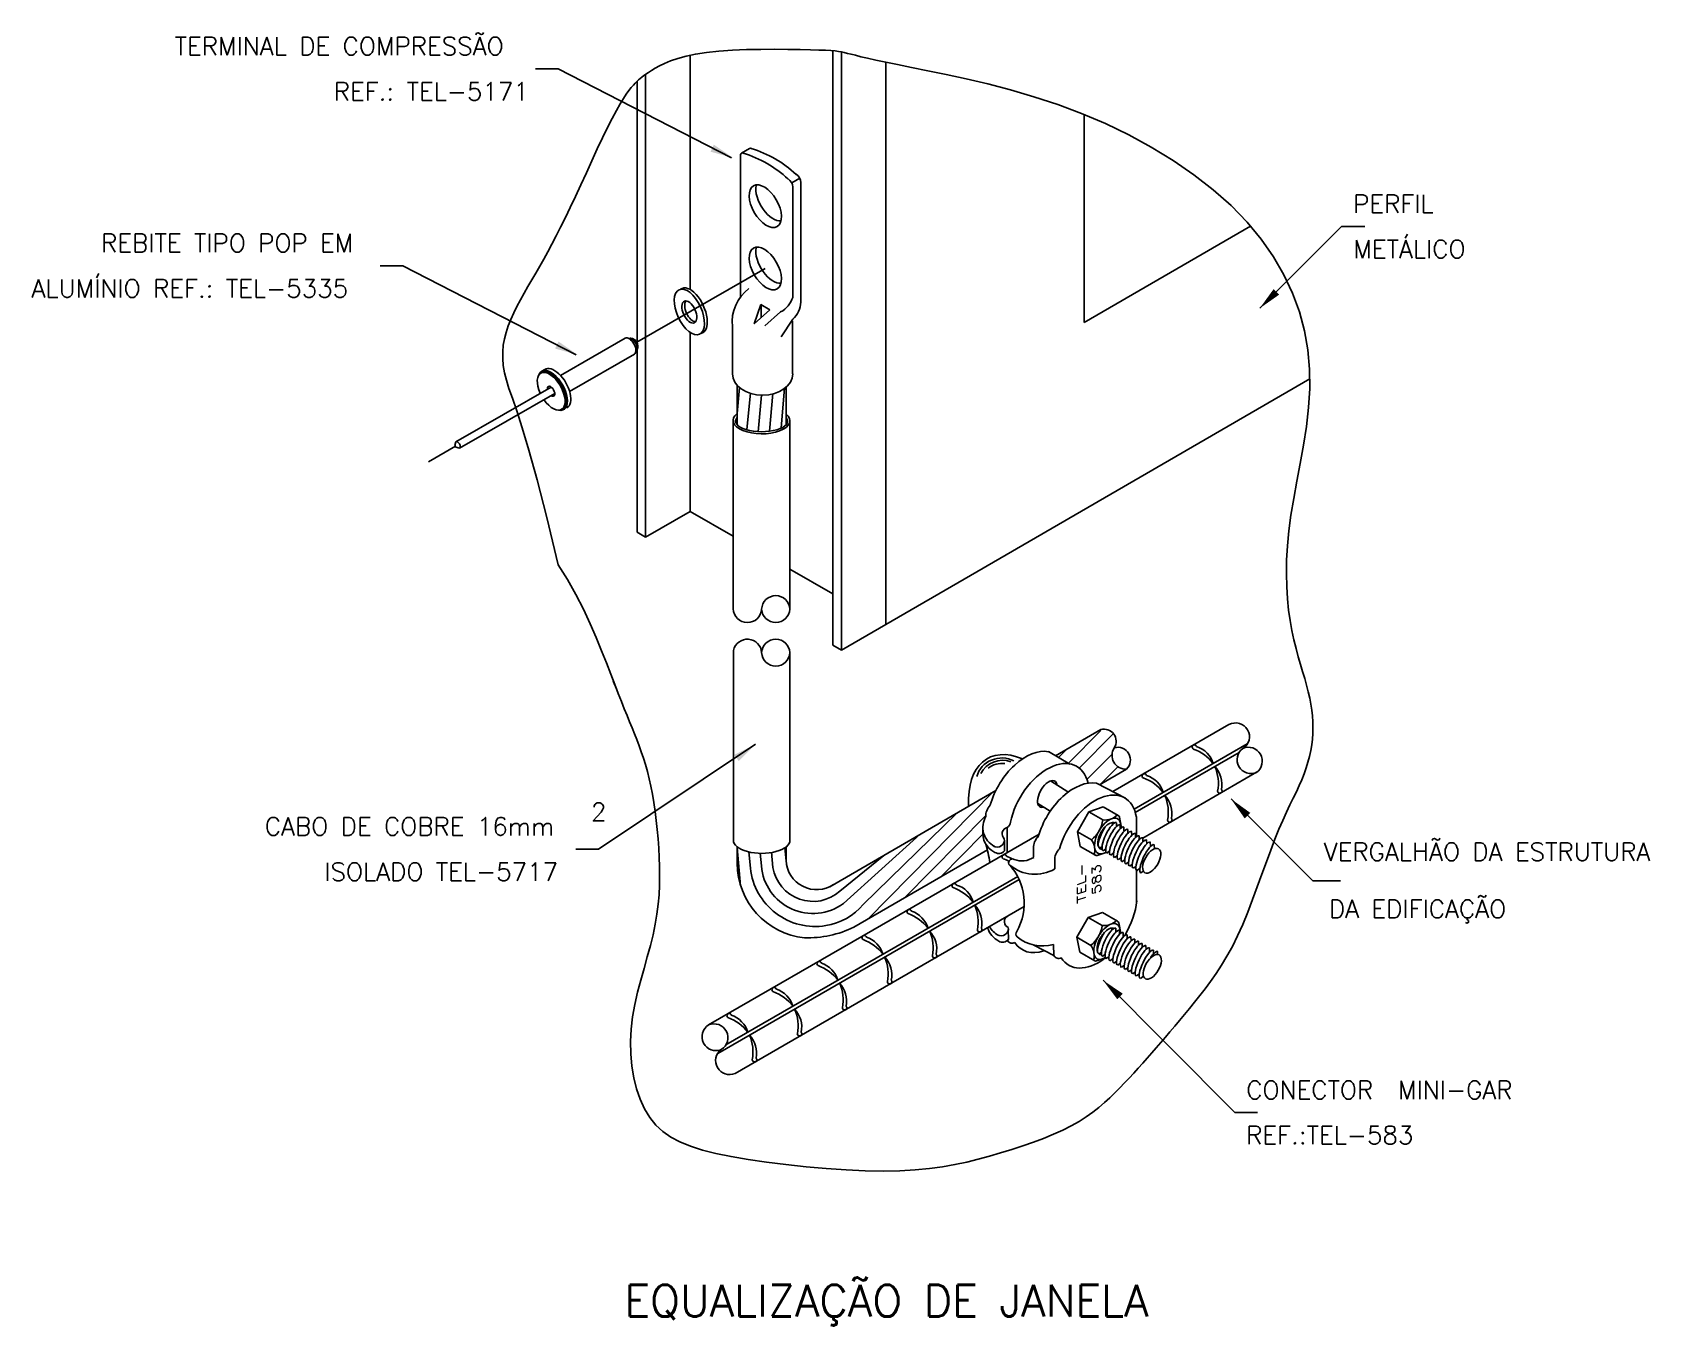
# Model space of a CAD drawing. Header units: millimetres. Extents: x -4817.4 to -4799.5, y -4697.5 to -4683.2.
import ezdxf
from ezdxf.enums import TextEntityAlignment as Align

# ---------------------------------------------------------------- set-up
doc = ezdxf.new("R2010")
doc.units = ezdxf.units.MM
doc.header["$LTSCALE"] = 10
doc.linetypes.add('DASHDOT2', pattern=[0.5, 0.25, -0.125, 0, -0.125])
doc.layers.add('Termotécnica', color=7, linetype='Continuous')
doc.styles.add('140CL', font='romans.shx', dxfattribs={"height": 3.5})
doc.styles.add('r140', font='romans.shx')
doc.styles.add('r80', font='romans.shx')

msp = doc.modelspace()

# ---------------------------------------------------------------- linework, layer by layer
at = {"layer": 'Termotécnica', "color": 3}
for p, q in [((-4808.563, -4690.008), (-4808.563, -4683.422)), ((-4808.469, -4690.062), (-4808.469, -4683.433)), ((-4810.144, -4686.068), (-4810.144, -4683.473)), ((-4807.976, -4689.778), (-4807.976, -4683.549)), ((-4810.731, -4686.649), (-4810.731, -4683.761)), ((-4810.637, -4686.595), (-4810.637, -4683.684)), ((-4805.782, -4686.433), (-4805.782, -4684.128)), ((-4805.782, -4686.433), (-4803.94, -4685.365)), ((-4810.731, -4686.656), (-4810.731, -4686.649)), ((-4810.637, -4688.81), (-4810.637, -4686.595)), ((-4810.144, -4688.526), (-4810.144, -4686.541)), ((-4810.731, -4688.756), (-4810.731, -4686.73)), ((-4807.04, -4689.235), (-4803.283, -4687.056)), ((-4809.667, -4689.603), (-4809.667, -4687.517)), ((-4809.038, -4689.607), (-4809.038, -4687.521)), ((-4810.144, -4688.526), (-4810.637, -4688.81)), ((-4809.667, -4688.801), (-4810.144, -4688.526)), ((-4810.637, -4688.81), (-4810.731, -4688.756)), ((-4808.563, -4689.439), (-4809.038, -4689.164)), ((-4807.976, -4689.778), (-4807.04, -4689.235)), ((-4807.976, -4689.778), (-4808.469, -4690.062)), ((-4809.664, -4690.064), (-4809.664, -4692.168)), ((-4808.469, -4690.062), (-4808.563, -4690.008)), ((-4809.038, -4690.09), (-4809.038, -4692.168)), ((-4805.939, -4691.323), (-4806.176, -4691.186)), ((-4805.321, -4691.703), (-4805.644, -4691.535)), ((-4806.632, -4692.026), (-4806.632, -4692.304)), ((-4805.202, -4691.911), (-4805.202, -4692.129)), ((-4806.664, -4692.174), (-4806.663, -4692.284)), ((-4806.34, -4692.253), (-4806.34, -4692.356)), ((-4806.105, -4692.389), (-4806.105, -4692.485)), ((-4805.499, -4692.289), (-4805.505, -4692.291)), ((-4805.201, -4692.497), (-4805.199, -4692.85)), ((-4806.62, -4693.157), (-4806.619, -4693.266)), ((-4806.116, -4693.444), (-4806.338, -4693.328)), ((-4806.121, -4693.321), (-4806.116, -4693.444)), ((-4805.506, -4693.458), (-4805.512, -4693.46))]:
    msp.add_line(p, q, dxfattribs=at)
at = {"layer": 'Termotécnica', "color": 2, "ltscale": 1.6}
for p, q in [((-4811.605, -4683.623), (-4811.855, -4683.623)), ((-4809.686, -4684.609), (-4811.605, -4683.623)), ((-4809.573, -4684.555), (-4809.487, -4684.504)), ((-4809.586, -4686.151), (-4809.586, -4684.575)), ((-4809.019, -4684.885), (-4808.93, -4684.833)), ((-4808.918, -4684.882), (-4808.918, -4686.206)), ((-4809.007, -4684.933), (-4809.007, -4686.154)), ((-4803.836, -4686.275), (-4802.93, -4685.369)), ((-4802.93, -4685.369), (-4802.671, -4685.369)), ((-4813.326, -4685.804), (-4813.576, -4685.804)), ((-4811.406, -4686.791), (-4813.326, -4685.804)), ((-4809.359, -4686.233), (-4809.435, -4686.446)), ((-4809.259, -4686.291), (-4809.435, -4686.446)), ((-4809.259, -4686.291), (-4809.359, -4686.233)), ((-4809.141, -4686.316), (-4809.317, -4686.47)), ((-4809.005, -4686.396), (-4809.135, -4686.591)), ((-4809.42, -4691.104), (-4811.158, -4692.265)), ((-4804.154, -4691.71), (-4803.248, -4692.616)), ((-4811.158, -4692.265), (-4811.408, -4692.265)), ((-4803.248, -4692.616), (-4802.94, -4692.616)), ((-4805.571, -4693.719), (-4804.111, -4695.184)), ((-4804.111, -4695.184), (-4803.861, -4695.184))]:
    msp.add_line(p, q, dxfattribs=at)
at = {"layer": 'Termotécnica', "color": 1, "linetype": 'DASHDOT2'}
for p, q in [((-4810.734, -4686.65), (-4809.311, -4685.834)), ((-4813.04, -4687.974), (-4812.743, -4687.803))]:
    msp.add_line(p, q, dxfattribs=at)
at = {"layer": 'Termotécnica', "color": 1}
for p, q in [((-4809.358, -4686.234), (-4809.358, -4686.379)), ((-4809.596, -4687.153), (-4809.623, -4687.442)), ((-4809.476, -4687.211), (-4809.514, -4687.62)), ((-4809.227, -4687.219), (-4809.266, -4687.637)), ((-4809.097, -4687.16), (-4809.137, -4687.599)), ((-4809.354, -4687.238), (-4809.391, -4687.643)), ((-4810.96, -4690.492), (-4810.994, -4690.406)), ((-4805.954, -4691.314), (-4805.596, -4690.95)), ((-4805.835, -4691.369), (-4805.457, -4690.985)), ((-4806.065, -4691.251), (-4805.98, -4691.165)), ((-4805.75, -4691.496), (-4805.468, -4691.21)), ((-4805.601, -4691.548), (-4805.408, -4691.353)), ((-4808.175, -4693.041), (-4806.788, -4691.633)), ((-4808.228, -4692.879), (-4807.187, -4691.865)), ((-4807.771, -4692.807), (-4806.874, -4691.897)), ((-4808.444, -4692.868), (-4807.596, -4692.102)), ((-4807.367, -4692.572), (-4806.903, -4692.101)), ((-4809.584, -4692.671), (-4809.623, -4692.247)), ((-4809.476, -4692.478), (-4809.493, -4692.297)), ((-4809.354, -4692.451), (-4809.367, -4692.312)), ((-4809.227, -4692.47), (-4809.243, -4692.301)), ((-4809.081, -4692.398), (-4809.095, -4692.249)), ((-4808.484, -4692.733), (-4808, -4692.336))]:
    msp.add_line(p, q, dxfattribs=at)
at = {"layer": 'Termotécnica', "color": 2}
for p, q in [((-4809.675, -4687), (-4809.675, -4686.476)), ((-4809.008, -4687), (-4809.008, -4686.418)), ((-4811.58, -4687.018), (-4810.862, -4686.606)), ((-4810.824, -4686.608), (-4810.824, -4686.608)), ((-4811.478, -4687.195), (-4810.76, -4686.783)), ((-4811.787, -4686.973), (-4811.754, -4686.954)), ((-4811.682, -4687.147), (-4812.737, -4687.753)), ((-4811.641, -4687.218), (-4812.696, -4687.824)), ((-4809.623, -4687.565), (-4809.623, -4687.126)), ((-4809.08, -4687.565), (-4809.08, -4687.149)), ((-4812.748, -4687.795), (-4812.737, -4687.753)), ((-4812.738, -4687.812), (-4812.748, -4687.795)), ((-4812.738, -4687.812), (-4812.696, -4687.824)), ((-4806.097, -4691.232), (-4805.596, -4690.942)), ((-4805.463, -4691.629), (-4804.177, -4690.887)), ((-4805.226, -4691.824), (-4803.974, -4691.101)), ((-4804.936, -4691.699), (-4804.065, -4691.197)), ((-4805.962, -4691.632), (-4806.154, -4691.511)), ((-4805.609, -4691.553), (-4805.311, -4691.38)), ((-4805.13, -4692.143), (-4803.871, -4691.415)), ((-4808.596, -4692.682), (-4806.757, -4691.616)), ((-4806.158, -4691.847), (-4806.293, -4691.762)), ((-4805.728, -4691.854), (-4805.855, -4692.073)), ((-4805.57, -4691.799), (-4805.728, -4691.854)), ((-4805.573, -4691.943), (-4805.728, -4691.854)), ((-4805.403, -4691.895), (-4805.57, -4691.799)), ((-4805.214, -4691.86), (-4804.936, -4691.699)), ((-4805.465, -4691.971), (-4805.465, -4691.992)), ((-4805.424, -4691.973), (-4805.423, -4692.016)), ((-4805.368, -4692.029), (-4805.39, -4691.912)), ((-4805.382, -4691.997), (-4805.382, -4692.04)), ((-4805.34, -4692.021), (-4805.34, -4692.064)), ((-4805.296, -4692.047), (-4805.296, -4692.091)), ((-4808.12, -4693.163), (-4806.278, -4692.1)), ((-4805.698, -4692.163), (-4805.855, -4692.073)), ((-4805.823, -4692.238), (-4805.855, -4692.073)), ((-4805.255, -4692.07), (-4805.254, -4692.113)), ((-4805.213, -4692.094), (-4805.212, -4692.138)), ((-4805.171, -4692.118), (-4805.17, -4692.162)), ((-4805.13, -4692.142), (-4805.129, -4692.185)), ((-4805.089, -4692.166), (-4805.088, -4692.209)), ((-4805.048, -4692.19), (-4805.047, -4692.233)), ((-4805.004, -4692.218), (-4805.003, -4692.261)), ((-4809.623, -4692.24), (-4809.623, -4692.423)), ((-4809.08, -4692.24), (-4809.08, -4692.389)), ((-4808.331, -4693.132), (-4806.852, -4692.274)), ((-4805.656, -4692.334), (-4805.823, -4692.238)), ((-4805.537, -4692.302), (-4805.635, -4692.336)), ((-4805.609, -4692.259), (-4805.582, -4692.238)), ((-4805.57, -4692.285), (-4805.54, -4692.262)), ((-4805.528, -4692.309), (-4805.498, -4692.286)), ((-4805.486, -4692.333), (-4805.459, -4692.312)), ((-4805.442, -4692.359), (-4805.415, -4692.338)), ((-4805.401, -4692.382), (-4805.373, -4692.361)), ((-4805.359, -4692.406), (-4805.332, -4692.385)), ((-4805.317, -4692.43), (-4805.29, -4692.409)), ((-4809.747, -4694.435), (-4806.516, -4692.569)), ((-4805.276, -4692.454), (-4805.249, -4692.433)), ((-4805.235, -4692.477), (-4805.207, -4692.457)), ((-4805.194, -4692.502), (-4805.167, -4692.481)), ((-4805.15, -4692.529), (-4805.123, -4692.508)), ((-4809.838, -4694.53), (-4806.5, -4692.602)), ((-4807.826, -4693.7), (-4806.443, -4692.901)), ((-4805.735, -4693.023), (-4805.862, -4693.242)), ((-4805.577, -4692.968), (-4805.735, -4693.023)), ((-4805.58, -4693.112), (-4805.735, -4693.023)), ((-4805.41, -4693.064), (-4805.577, -4692.968)), ((-4805.375, -4693.198), (-4805.398, -4693.081)), ((-4808.12, -4693.163), (-4809.939, -4694.213)), ((-4805.706, -4693.332), (-4805.862, -4693.242)), ((-4805.83, -4693.407), (-4805.862, -4693.242)), ((-4805.473, -4693.14), (-4805.472, -4693.161)), ((-4805.473, -4693.14), (-4805.472, -4693.161)), ((-4805.431, -4693.142), (-4805.431, -4693.185)), ((-4805.389, -4693.166), (-4805.389, -4693.209)), ((-4805.348, -4693.19), (-4805.347, -4693.233)), ((-4805.303, -4693.216), (-4805.303, -4693.26)), ((-4805.262, -4693.239), (-4805.261, -4693.282)), ((-4805.22, -4693.263), (-4805.22, -4693.307)), ((-4805.178, -4693.287), (-4805.178, -4693.331)), ((-4805.663, -4693.503), (-4805.83, -4693.407)), ((-4805.544, -4693.471), (-4805.642, -4693.505)), ((-4805.616, -4693.428), (-4805.589, -4693.407)), ((-4805.616, -4693.428), (-4805.589, -4693.407)), ((-4805.577, -4693.454), (-4805.547, -4693.431)), ((-4805.535, -4693.478), (-4805.505, -4693.455)), ((-4805.494, -4693.502), (-4805.466, -4693.481)), ((-4805.137, -4693.311), (-4805.137, -4693.354)), ((-4805.096, -4693.335), (-4805.095, -4693.378)), ((-4805.055, -4693.359), (-4805.055, -4693.402)), ((-4805.013, -4693.385), (-4805.013, -4693.429)), ((-4804.967, -4693.401), (-4804.969, -4693.432)), ((-4805.449, -4693.528), (-4805.422, -4693.507)), ((-4805.408, -4693.551), (-4805.381, -4693.53)), ((-4805.366, -4693.575), (-4805.339, -4693.554)), ((-4805.324, -4693.599), (-4805.297, -4693.578)), ((-4805.283, -4693.623), (-4805.256, -4693.602)), ((-4805.242, -4693.646), (-4805.215, -4693.626)), ((-4805.201, -4693.671), (-4805.174, -4693.65)), ((-4807.826, -4693.7), (-4809.645, -4694.75)), ((-4805.158, -4693.7), (-4805.123, -4693.674))]:
    msp.add_line(p, q, dxfattribs=at)
at = {"layer": 'Termotécnica', "color": 1}
msp.add_lwpolyline([(-4811.604, -4689.117), (-4811.731, -4688.593), (-4811.838, -4688.175), (-4811.929, -4687.848), (-4812.003, -4687.598), (-4812.064, -4687.41), (-4812.112, -4687.269), (-4812.15, -4687.162), (-4812.178, -4687.073), (-4812.199, -4686.99), (-4812.212, -4686.91), (-4812.218, -4686.833), (-4812.218, -4686.758), (-4812.212, -4686.685), (-4812.199, -4686.613), (-4812.181, -4686.542), (-4812.158, -4686.471), (-4812.13, -4686.399), (-4812.097, -4686.327), (-4812.061, -4686.255), (-4812.023, -4686.182), (-4811.981, -4686.109), (-4811.939, -4686.035), (-4811.895, -4685.96), (-4811.851, -4685.885), (-4811.807, -4685.808), (-4811.763, -4685.73), (-4811.719, -4685.649), (-4811.673, -4685.563), (-4811.626, -4685.473), (-4811.577, -4685.376), (-4811.525, -4685.271), (-4811.471, -4685.157), (-4811.413, -4685.035), (-4811.354, -4684.906), (-4811.292, -4684.773), (-4811.231, -4684.64), (-4811.171, -4684.51), (-4811.112, -4684.387), (-4811.057, -4684.272), (-4811.006, -4684.171), (-4810.96, -4684.084), (-4810.919, -4684.011), (-4810.883, -4683.951), (-4810.85, -4683.902), (-4810.821, -4683.862), (-4810.795, -4683.83), (-4810.772, -4683.804), (-4810.752, -4683.782), (-4810.733, -4683.763), (-4810.715, -4683.745), (-4810.697, -4683.729), (-4810.678, -4683.714), (-4810.657, -4683.698), (-4810.633, -4683.681), (-4810.604, -4683.662), (-4810.57, -4683.641), (-4810.53, -4683.617), (-4810.483, -4683.59), (-4810.426, -4683.563), (-4810.359, -4683.535), (-4810.281, -4683.508), (-4810.189, -4683.482), (-4810.084, -4683.46), (-4809.962, -4683.441), (-4809.825, -4683.427), (-4809.676, -4683.417), (-4809.52, -4683.41), (-4809.362, -4683.407), (-4809.207, -4683.406), (-4809.06, -4683.407), (-4808.926, -4683.409), (-4808.811, -4683.412), (-4808.717, -4683.414), (-4808.643, -4683.417), (-4808.585, -4683.421), (-4808.538, -4683.424), (-4808.501, -4683.429), (-4808.468, -4683.435), (-4808.436, -4683.442), (-4808.402, -4683.451), (-4808.362, -4683.461), (-4808.313, -4683.473), (-4808.253, -4683.488), (-4808.178, -4683.505), (-4808.088, -4683.525), (-4807.978, -4683.549), (-4807.847, -4683.576), (-4807.692, -4683.608), (-4807.512, -4683.644), (-4807.308, -4683.686), (-4807.085, -4683.734), (-4806.847, -4683.79), (-4806.596, -4683.856), (-4806.337, -4683.931), (-4806.073, -4684.018), (-4805.808, -4684.117), (-4805.545, -4684.229), (-4805.287, -4684.354), (-4805.037, -4684.491), (-4804.796, -4684.639), (-4804.567, -4684.796), (-4804.352, -4684.963), (-4804.154, -4685.138), (-4803.976, -4685.321), (-4803.819, -4685.51), (-4803.683, -4685.705), (-4803.568, -4685.905), (-4803.473, -4686.108), (-4803.397, -4686.316), (-4803.341, -4686.525), (-4803.304, -4686.737), (-4803.284, -4686.95), (-4803.282, -4687.162), (-4803.295, -4687.374), (-4803.319, -4687.584), (-4803.35, -4687.791), (-4803.387, -4687.993), (-4803.424, -4688.191), (-4803.46, -4688.382), (-4803.491, -4688.566), (-4803.514, -4688.741), (-4803.53, -4688.908), (-4803.539, -4689.066), (-4803.541, -4689.216), (-4803.537, -4689.358), (-4803.529, -4689.492), (-4803.516, -4689.618), (-4803.499, -4689.735), (-4803.48, -4689.845), (-4803.458, -4689.947), (-4803.434, -4690.043), (-4803.41, -4690.134), (-4803.385, -4690.219), (-4803.361, -4690.299), (-4803.338, -4690.376), (-4803.317, -4690.45), (-4803.299, -4690.522), (-4803.283, -4690.592), (-4803.271, -4690.66), (-4803.26, -4690.726), (-4803.253, -4690.791), (-4803.249, -4690.856), (-4803.247, -4690.92), (-4803.249, -4690.984), (-4803.253, -4691.047), (-4803.261, -4691.111), (-4803.272, -4691.175), (-4803.285, -4691.239), (-4803.302, -4691.303), (-4803.322, -4691.367), (-4803.344, -4691.432), (-4803.37, -4691.497), (-4803.399, -4691.562), (-4803.43, -4691.63), (-4803.465, -4691.701), (-4803.501, -4691.776), (-4803.54, -4691.858), (-4803.581, -4691.947), (-4803.624, -4692.046), (-4803.669, -4692.155), (-4803.715, -4692.276), (-4803.763, -4692.406), (-4803.812, -4692.543), (-4803.863, -4692.683), (-4803.915, -4692.824), (-4803.969, -4692.964), (-4804.024, -4693.099), (-4804.081, -4693.226), (-4804.139, -4693.344), (-4804.199, -4693.452), (-4804.259, -4693.553), (-4804.32, -4693.645), (-4804.38, -4693.732), (-4804.44, -4693.812), (-4804.5, -4693.889), (-4804.558, -4693.961), (-4804.615, -4694.031), (-4804.67, -4694.099), (-4804.724, -4694.164), (-4804.778, -4694.228), (-4804.83, -4694.289), (-4804.881, -4694.35), (-4804.932, -4694.409), (-4804.982, -4694.466), (-4805.032, -4694.524), (-4805.082, -4694.58), (-4805.131, -4694.636), (-4805.181, -4694.692), (-4805.231, -4694.747), (-4805.282, -4694.802), (-4805.334, -4694.856), (-4805.386, -4694.911), (-4805.44, -4694.965), (-4805.496, -4695.02), (-4805.554, -4695.074), (-4805.617, -4695.127), (-4805.684, -4695.18), (-4805.757, -4695.231), (-4805.837, -4695.282), (-4805.924, -4695.331), (-4806.018, -4695.379), (-4806.121, -4695.425), (-4806.229, -4695.47), (-4806.343, -4695.512), (-4806.461, -4695.554), (-4806.582, -4695.593), (-4806.705, -4695.631), (-4806.829, -4695.667), (-4806.953, -4695.7), (-4807.08, -4695.732), (-4807.211, -4695.76), (-4807.348, -4695.784), (-4807.494, -4695.804), (-4807.651, -4695.819), (-4807.82, -4695.829), (-4808.004, -4695.832), (-4808.205, -4695.829), (-4808.417, -4695.819), (-4808.637, -4695.804), (-4808.86, -4695.785), (-4809.082, -4695.761), (-4809.297, -4695.733), (-4809.501, -4695.703), (-4809.689, -4695.671), (-4809.858, -4695.636), (-4810.008, -4695.599), (-4810.14, -4695.558), (-4810.256, -4695.51), (-4810.358, -4695.456), (-4810.447, -4695.394), (-4810.523, -4695.322), (-4810.59, -4695.238), (-4810.648, -4695.143), (-4810.697, -4695.037), (-4810.737, -4694.921), (-4810.767, -4694.798), (-4810.789, -4694.669), (-4810.801, -4694.535), (-4810.804, -4694.398), (-4810.796, -4694.26), (-4810.78, -4694.123), (-4810.755, -4693.986), (-4810.725, -4693.851), (-4810.69, -4693.718), (-4810.654, -4693.587), (-4810.618, -4693.459), (-4810.584, -4693.334), (-4810.554, -4693.214), (-4810.53, -4693.098), (-4810.511, -4692.986), (-4810.497, -4692.877), (-4810.488, -4692.771), (-4810.482, -4692.666), (-4810.481, -4692.563), (-4810.482, -4692.46), (-4810.485, -4692.357), (-4810.491, -4692.254), (-4810.498, -4692.151), (-4810.507, -4692.048), (-4810.518, -4691.947), (-4810.531, -4691.848), (-4810.545, -4691.751), (-4810.561, -4691.658), (-4810.578, -4691.57), (-4810.597, -4691.486), (-4810.617, -4691.406), (-4810.639, -4691.33), (-4810.661, -4691.257), (-4810.685, -4691.187), (-4810.709, -4691.12), (-4810.734, -4691.053), (-4810.76, -4690.988), (-4810.786, -4690.922), (-4810.813, -4690.856), (-4810.841, -4690.786), (-4810.872, -4690.711), (-4810.904, -4690.63), (-4810.94, -4690.541), (-4810.979, -4690.441), (-4811.023, -4690.329), (-4811.07, -4690.204), (-4811.124, -4690.068), (-4811.183, -4689.922), (-4811.25, -4689.769), (-4811.324, -4689.609), (-4811.408, -4689.446), (-4811.501, -4689.281), (-4811.604, -4689.117)], dxfattribs=at)
at = {"layer": 'Termotécnica', "color": 2, "ltscale": 1.6}
for centre, radius, start, end in [((-4809.477, -4684.533), 0.0299, 67.0065, 109.3805), ((-4809.834, -4685.715), 1.264, 46.94, 73.06), ((-4809.923, -4685.766), 1.264, 46.94, 73.06), ((-4809.269, -4686.074), 0.273, 297.8728, 342.963), ((-4809.191, -4686.197), 0.273, 312.9532, 358.0435)]:
    msp.add_arc(centre, radius, start, end, dxfattribs=at)
at = {"layer": 'Termotécnica', "color": 2}
for centre, radius, start, end in [((-4809.565, -4684.575), 0.021, 60, 180), ((-4809.112, -4684.933), 0.105, 0, 60), ((-4809.023, -4684.882), 0.105, 360, 60), ((-4809.213, -4686.428), 0.465, 126.8131, 186.0154), ((-4810.809, -4686.693), 0.0865, 334.6937, 84.3889), ((-4809.195, -4689.599), 0.157, 182.7796, 357.2204), ((-4809.195, -4690.097), 0.157, 2.7796, 177.2204), ((-4805.56, -4691.071), 0.134, 327.4927, 105.4475), ((-4804.103, -4691.021), 0.153, 301.3054, 118.6946), ((-4805.32, -4691.228), 0.152, 146.1124, 273.7076), ((-4804.559, -4691.136), 0.0248, 16.0461, 236.6257), ((-4804.729, -4691.603), 0.473, 36.7868, 70.623), ((-4804.62, -4691.396), 0.28, 15.8438, 72.2469), ((-4803.933, -4691.275), 0.154, 126.2448, 293.7552), ((-4805.113, -4691.456), 0.0248, 16.0461, 236.6257), ((-4805.283, -4691.923), 0.473, 36.7868, 70.623), ((-4805.174, -4691.716), 0.28, 15.8438, 72.2469), ((-4804.767, -4691.537), 0.473, 349.377, 23.2132), ((-4804.557, -4691.553), 0.302, 349.9094, 42), ((-4805.111, -4691.873), 0.302, 349.9094, 42), ((-4805.321, -4691.857), 0.473, 349.377, 23.2132), ((-4804.278, -4691.623), 0.0248, 183.3743, 43.9539), ((-4805.908, -4691.896), 0.338, 307.9752, 352.0031), ((-4805.552, -4691.748), 0.196, 263.8935, 314.4182), ((-4805.415, -4691.917), 0.0254, 10.8835, 60), ((-4804.832, -4691.943), 0.0248, 183.3743, 43.9539), ((-4805.858, -4692.278), 0.196, 345.499, 36.1892), ((-4808.742, -4692.376), 0.339, 182.2437, 303.5163), ((-4806.664, -4692.352), 0.0248, 16.0461, 236.6257), ((-4806.834, -4692.818), 0.473, 62.1926, 70.623), ((-4806.726, -4692.612), 0.28, 57.8325, 72.2469), ((-4805.644, -4692.312), 0.0254, 240, 289.1154), ((-4808.788, -4692.419), 0.835, 180.2417, 263.9581), ((-4807.218, -4692.672), 0.0248, 16.0461, 236.6257), ((-4807.388, -4693.138), 0.473, 36.7868, 70.623), ((-4807.255, -4692.908), 0.251, 12.1762, 75.9145), ((-4807.717, -4692.959), 0.0248, 16.0461, 236.6257), ((-4807.199, -4693.083), 0.286, 348.3834, 43.5259), ((-4807.426, -4693.072), 0.473, 349.377, 23.2132), ((-4807.887, -4693.426), 0.473, 36.7868, 70.623), ((-4807.792, -4693.233), 0.298, 17.6433, 70.4474), ((-4805.915, -4693.065), 0.338, 307.9752, 352.0031), ((-4805.559, -4692.917), 0.196, 263.8935, 314.4182), ((-4805.423, -4693.086), 0.0254, 10.8835, 60), ((-4808.847, -4692.063), 1.186, 268.6171, 295.7823), ((-4808.215, -4693.247), 0.0248, 16.0461, 236.6257), ((-4808.386, -4693.714), 0.473, 36.7868, 70.623), ((-4808.291, -4693.521), 0.298, 17.6433, 70.4474), ((-4807.925, -4693.36), 0.473, 349.377, 23.2132), ((-4807.708, -4693.374), 0.295, 349.2618, 42.6475), ((-4806.937, -4693.158), 0.0248, 183.3743, 43.9539), ((-4808.206, -4693.662), 0.295, 349.2618, 42.6475), ((-4808.424, -4693.648), 0.473, 349.377, 23.2132), ((-4807.436, -4693.446), 0.0248, 183.3743, 43.9539), ((-4805.865, -4693.447), 0.196, 345.499, 36.1892), ((-4808.714, -4693.535), 0.0248, 16.0461, 236.6257), ((-4808.884, -4694.002), 0.473, 36.7868, 70.623), ((-4808.79, -4693.809), 0.298, 17.6433, 70.4474), ((-4805.651, -4693.481), 0.0254, 240, 289.1154), ((-4809.213, -4693.823), 0.0248, 16.0461, 236.6257), ((-4809.383, -4694.29), 0.473, 36.7868, 70.623), ((-4809.288, -4694.097), 0.298, 17.6433, 70.4474), ((-4808.705, -4693.95), 0.295, 349.2618, 42.6475), ((-4808.922, -4693.936), 0.473, 349.377, 23.2132), ((-4807.934, -4693.734), 0.0248, 183.3743, 43.9539), ((-4808.433, -4694.022), 0.0248, 183.3743, 43.9539), ((-4809.879, -4694.355), 0.154, 301.6781, 113.0779), ((-4809.711, -4694.111), 0.0248, 16.0461, 236.6257), ((-4809.882, -4694.578), 0.473, 36.7868, 70.623), ((-4809.787, -4694.385), 0.298, 17.6433, 70.4474), ((-4809.203, -4694.238), 0.295, 349.2618, 42.6475), ((-4809.421, -4694.224), 0.473, 349.377, 23.2132), ((-4809.702, -4694.525), 0.295, 349.2618, 42.6475), ((-4809.92, -4694.512), 0.473, 349.377, 23.2132), ((-4808.932, -4694.31), 0.0248, 183.3743, 43.9539), ((-4809.707, -4694.609), 0.154, 126.2448, 293.7552), ((-4809.43, -4694.598), 0.0248, 183.3743, 43.9539)]:
    msp.add_arc(centre, radius, start, end, dxfattribs=at)
at = {"layer": 'Termotécnica', "color": 3}
for centre, radius, start, end in [((-4809.195, -4689.615), 0.157, 2.7796, 177.2204), ((-4809.509, -4689.598), 0.158, 181.8559, 356.5971), ((-4809.509, -4690.099), 0.158, 3.4029, 167.2118), ((-4809.195, -4690.082), 0.157, 182.7796, 357.2204), ((-4806.663, -4692.087), 0.24, 171.82, 243.8627), ((-4806.663, -4692.025), 0.239, 149.4993, 241.9649), ((-4806.616, -4692.096), 0.0726, 103.2019, 228.1974), ((-4806.676, -4691.958), 0.0805, 303.0167, 352.1973), ((-4808.444, -4692.654), 1.637, 8.3601, 15.7367), ((-4806.742, -4692.165), 0.0786, 236.8199, 10.6126), ((-4806.726, -4692.234), 0.0801, 237.5263, 321.9527), ((-4806.574, -4692.418), 0.0436, 62.2153, 179.2121), ((-4806.469, -4692.161), 0.235, 248.8739, 303.5238), ((-4806.591, -4692.419), 0.0273, 176.6009, 241.1585), ((-4807.069, -4692.865), 0.626, 329.923, 43.3213), ((-4806.324, -4692.107), 0.437, 230.2316, 300.0515), ((-4806.619, -4693.007), 0.24, 209.1266, 241.8359), ((-4806.594, -4693.069), 0.0701, 124.4569, 247.2904), ((-4806.619, -4693.069), 0.24, 196.2328, 243.8627), ((-4806.698, -4693.148), 0.0786, 236.8199, 10.6126), ((-4806.683, -4693.217), 0.0801, 237.5263, 321.9527), ((-4806.577, -4693.248), 0.0602, 209.5644, 299.2586), ((-4806.49, -4693.206), 0.0455, 143.7261, 223.2491), ((-4806.243, -4692.901), 0.437, 230.2316, 286.2677), ((-4806.062, -4693.418), 0.0592, 206.067, 299.6769)]:
    msp.add_arc(centre, radius, start, end, dxfattribs=at)
at = {"layer": 'Termotécnica', "color": 1}
for centre, radius, start, end in [((-4805.409, -4691.279), 0.141, 314.0273, 105.7927), ((-4803.962, -4691.292), 0.154, 306.2448, 113.7552), ((-4806.693, -4691.545), 0.289, 62.245, 163.4649), ((-4806.683, -4691.556), 0.274, 70.5713, 152.3127), ((-4806.69, -4691.555), 0.239, 82.349, 129.5785), ((-4808.757, -4692.4), 0.723, 186.1748, 279.3449), ((-4808.783, -4692.406), 0.573, 184.535, 306.1705), ((-4808.782, -4692.394), 0.451, 189.637, 311.3232), ((-4808.745, -4692.448), 0.673, 278.999, 320.2516), ((-4809.858, -4694.344), 0.154, 121.6781, 293.0779)]:
    msp.add_arc(centre, radius, start, end, dxfattribs=at)
at = {"layer": 'Termotécnica', "color": 2, "ltscale": 1.6}
for centre in [(-4809.311, -4685.144), (-4809.311, -4685.834)]:
    msp.add_ellipse(centre, major_axis=(-0.131, 0.226), ratio=0.539103, dxfattribs=at)
for centre in [(-4809.239, -4685.071), (-4809.239, -4685.761)]:
    msp.add_ellipse(centre, major_axis=(-0.131, 0.226), ratio=0.531794, start_param=0.55568, end_param=2.924098, dxfattribs=at)
at = {"layer": 'Termotécnica', "color": 2}
for centre, major_axis, ratio in [((-4810.152, -4686.316), (0.113, -0.247), 0.500279), ((-4810.152, -4686.316), (-0.055, 0.12), 0.509483), ((-4805.032, -4692.395), (0.076, 0.132), 0.500279), ((-4805.026, -4693.57), (0.076, 0.132), 0.500279)]:
    msp.add_ellipse(centre, major_axis=major_axis, ratio=ratio, dxfattribs=at)
for centre, major_axis, ratio, start_param, end_param in [((-4810.121, -4686.302), (-0.113, 0.247), 0.500279, 3.016969, 6.410147), ((-4810.121, -4686.302), (-0.055, 0.12), 0.509483, 0.251769, 2.892139), ((-4810.811, -4686.695), (-0.0507, 0.0884), 0.509483, 3.141593, 6.283185), ((-4810.784, -4686.679), (-0.0406, 0.0707), 0.509483, 3.141593, 6.283185), ((-4811.682, -4687.194), (-0.115, 0.201), 0.509483, 1.745292, 7.678544), ((-4811.665, -4687.185), (-0.122, 0.212), 0.509483, 2.717596, 6.713621), ((-4811.627, -4687.163), (-0.122, 0.212), 0.509483, 3.101035, 6.326602), ((-4811.682, -4687.194), (-0.0304, 0.053), 0.509483, 2.298481, 7.126826), ((-4812.716, -4687.788), (-0.0203, 0.0353), 0.509483, 3.141593, 6.283185), ((-4806.36, -4692.153), (-0.487, 0.893), 0.564445, -0.620564, 0.868376), ((-4805.52, -4692.12), (0.11, 0.191), 0.500279, -0.848217, 3.871922), ((-4805.52, -4692.12), (0.083, 0.143), 0.500279, 0.054577, 3.421654), ((-4805.528, -4693.289), (0.11, 0.191), 0.500279, -0.848217, 3.871922), ((-4805.528, -4693.289), (0.083, 0.143), 0.500279, 0.054577, 3.421654)]:
    msp.add_ellipse(centre, major_axis=major_axis, ratio=ratio, start_param=start_param, end_param=end_param, dxfattribs=at)
at = {"layer": 'Termotécnica', "color": 1}
for centre, major_axis, ratio, start_param, end_param in [((-4811.671, -4687.188), (-0.117, 0.204), 0.509483, 2.955779, 6.509523), ((-4805.54, -4692.105), (0.074, 0.157), 0.279135, 1.113206, 2.629751), ((-4805.496, -4692.129), (0.074, 0.157), 0.281547, 0, 3.124318), ((-4805.456, -4692.154), (0.074, 0.157), 0.281547, 0, 3.124318), ((-4805.414, -4692.178), (0.074, 0.157), 0.281547, 0, 3.124318), ((-4805.37, -4692.204), (0.074, 0.157), 0.281547, 0, 3.124318), ((-4805.328, -4692.227), (0.074, 0.157), 0.281547, 0, 3.124318), ((-4805.286, -4692.251), (0.074, 0.157), 0.281547, 0, 3.124318), ((-4805.245, -4692.275), (0.074, 0.157), 0.281547, 0, 3.124318), ((-4805.204, -4692.299), (0.074, 0.157), 0.281547, 0, 3.124318), ((-4805.162, -4692.322), (0.074, 0.157), 0.281547, 0, 3.124318), ((-4805.121, -4692.347), (0.074, 0.157), 0.281547, 0, 3.124318), ((-4805.078, -4692.374), (0.074, 0.157), 0.281547, 0, 3.124318), ((-4805.547, -4693.274), (0.074, 0.157), 0.279135, 1.113206, 2.629751), ((-4805.547, -4693.274), (0.074, 0.157), 0.279135, 1.113206, 2.629751), ((-4805.504, -4693.298), (0.074, 0.157), 0.281547, 0, 3.124318), ((-4805.463, -4693.323), (0.074, 0.157), 0.281547, 0, 3.124318), ((-4805.421, -4693.347), (0.074, 0.157), 0.281547, 0, 3.124318), ((-4805.377, -4693.373), (0.074, 0.157), 0.281547, 0, 3.124318), ((-4805.336, -4693.396), (0.074, 0.157), 0.281547, 0, 3.124318), ((-4805.294, -4693.42), (0.074, 0.157), 0.281547, 0, 3.124318), ((-4805.252, -4693.444), (0.074, 0.157), 0.281547, 0, 3.124318), ((-4805.211, -4693.468), (0.074, 0.157), 0.281547, 0, 3.124318), ((-4805.17, -4693.492), (0.074, 0.157), 0.281547, 0, 3.124318), ((-4805.129, -4693.516), (0.074, 0.157), 0.281547, 0, 3.124318), ((-4805.085, -4693.543), (0.074, 0.157), 0.281547, 0, 3.124318), ((-4805.037, -4693.551), (0.072, 0.151), 0.279135, 0, 1.149387)]:
    msp.add_ellipse(centre, major_axis=major_axis, ratio=ratio, start_param=start_param, end_param=end_param, dxfattribs=at)
at = {"layer": 'Termotécnica', "color": 2, "linetype": 'Continuous'}
msp.add_ellipse((-4809.341, -4687), major_axis=(0.334, 0), ratio=0.708671, start_param=3.141593, end_param=6.283185, dxfattribs=at)
at = {"layer": 'Termotécnica', "color": 3}
for centre, major_axis, ratio, start_param, end_param in [((-4809.353, -4687.519), (-0.315, 0.002), 0.465405, -0.541203, 3.666421), ((-4809.352, -4687.526), (0.288, 0), 0.405648, 2.794543, 6.615684), ((-4806.406, -4691.744), (0.306, 0.53), 0.605501, 0.216017, 1.965708), ((-4806.169, -4691.879), (0.306, 0.53), 0.605501, -0.576931, 2.067844), ((-4806.187, -4691.655), (0.083, 0.143), 0.500279, -0.599773, 3.596613), ((-4805.874, -4692.093), (0.306, 0.53), 0.605501, 0.216017, 1.965708), ((-4805.639, -4692.228), (0.306, 0.53), 0.605501, -0.636084, 1.965708), ((-4806.786, -4691.851), (0.0571, 0.0988), 0.61415, 1.176012, 2.444905), ((-4809.351, -4692.168), (-0.313, 0), 0.463761, -0.018229, 3.16026), ((-4806.257, -4692.199), (0.0571, 0.0988), 0.61415, 1.131756, 2.444905), ((-4806.022, -4692.335), (0.0571, 0.0988), 0.61415, 1.131756, 2.452782), ((-4805.643, -4693.016), (0.308, 0.535), 0.605501, 4.674499, 5.367505), ((-4806.156, -4692.846), (0.308, 0.535), 0.605501, 2.834828, 3.738985), ((-4805.642, -4693.017), (0.308, 0.535), 0.605501, 2.834828, 4.086533)]:
    msp.add_ellipse(centre, major_axis=major_axis, ratio=ratio, start_param=start_param, end_param=end_param, dxfattribs=at)
at = {"layer": 'Termotécnica', "color": 2, "ltscale": 1.6}
for points in [[(-4809.918, -4684.54), (-4809.881, -4684.462), (-4809.665, -4684.611)], [(-4803.621, -4686.124), (-4803.682, -4686.062), (-4803.836, -4686.275)], [(-4811.638, -4686.721), (-4811.601, -4686.643), (-4811.385, -4686.793)], [(-4809.655, -4691.221), (-4809.605, -4691.291), (-4809.42, -4691.104)], [(-4804.003, -4691.925), (-4803.941, -4691.864), (-4804.154, -4691.71)], [(-4805.353, -4693.867), (-4805.413, -4693.929), (-4805.571, -4693.719)]]:
    msp.add_solid(points, dxfattribs=at)

# ---------------------------------------------------------------- texts
at = {"layer": 'Termotécnica', "color": 2, "style": 'r80'}
for s, p in [('TERMINAL DE COMPRESSÃO', (-4815.851, -4683.471)), ('REF.: TEL-5171', (-4814.089, -4683.973)), ('PERFIL', (-4802.801, -4685.219)), ('REBITE TIPO POP EM', (-4816.666, -4685.652)), ('METÁLICO', (-4802.8, -4685.719)), ('ALUMÍNIO REF.: TEL-5335', (-4817.436, -4686.155)), ('2', (-4811.241, -4691.953)), ('CABO DE COBRE 16mm', (-4814.853, -4692.114)), ('VERGALHÃO DA ESTRUTURA ', (-4803.127, -4692.395)), (' ISOLADO TEL-5717', (-4814.331, -4692.616)), ('DA EDIFICAÇÃO', (-4803.07, -4693.028)), ('CONECTOR  MINI-GAR', (-4803.985, -4695.034)), ('REF.:TEL-583', (-4803.986, -4695.534))]:
    msp.add_text(s, height=0.2, dxfattribs=at).set_placement(p)
at = {"layer": 'Termotécnica', "color": 3, "extrusion": (0.725409, -0.22632, 0.650048), "style": '140CL'}
for s, p in [('TEL-', (-5911.002, 2073.832, -2424.037)), ('583', (-5910.914, 2073.609, -2424.037))]:
    msp.add_text(s, height=0.1361, rotation=25.5495, dxfattribs=at).set_placement(p, align=Align.MIDDLE)
at = {"layer": 'Termotécnica', "color": 5, "style": 'r140'}
msp.add_text(' EQUALIZAÇÃO DE JANELA', height=0.35, dxfattribs=at).set_placement((-4808.089, -4697.549), align=Align.BOTTOM_CENTER)

doc.saveas('drawing.dxf')
